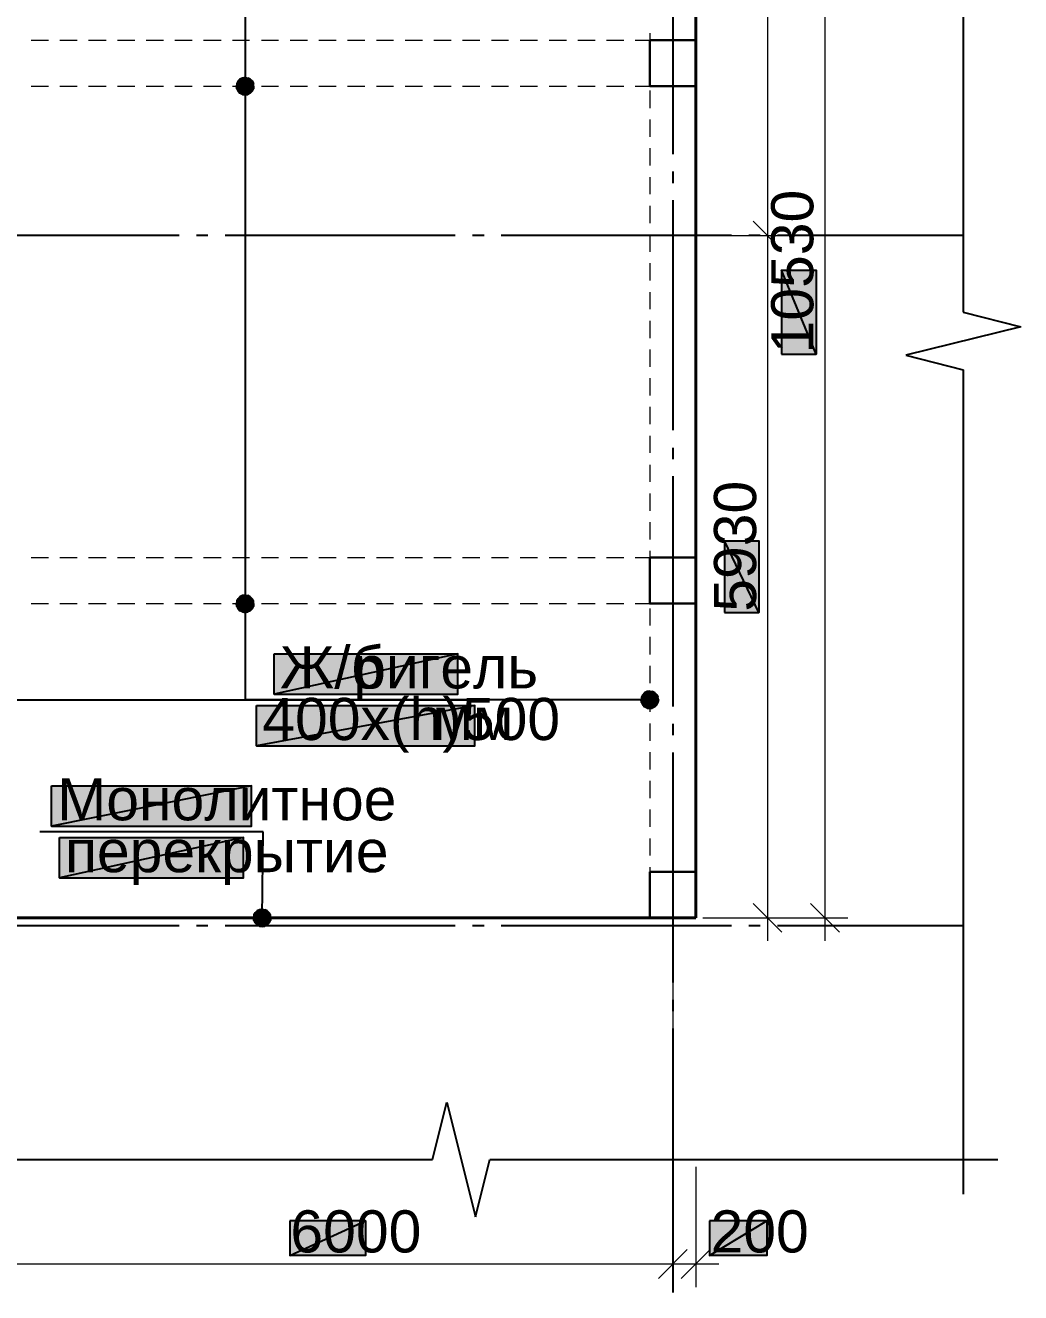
# Model space of a CAD drawing. Extents: x 8 to 21351, y 0 to 420.
# Drawn here: x 13540.5 to 13626.9, y 107.5 to 217.7 of the extents above; entities that cross this region are included whole.
import ezdxf

# ---------------------------------------------------------------- set-up
doc = ezdxf.new("R2010")
doc.units = 0
doc.styles.add('TEYPDFCAD_TEXT', font='arial.ttf')

msp = doc.modelspace()

# ---------------------------------------------------------------- hatches: boundary and pattern name
h = msp.add_hatch(color=7)
h.paths.add_polyline_path([(13559.32, 213.11), (13559.11, 213), (13559.55, 212.41)])
h.paths.add_polyline_path([(13559.11, 213), (13559.55, 212.41), (13558.94, 212.85)])
h.paths.add_polyline_path([(13559.55, 212.41), (13558.94, 212.85), (13558.83, 212.64)])
h = msp.add_hatch(color=7)
h.paths.add_polyline_path([(13560, 213), (13559.78, 213.11), (13559.55, 212.41)])
h.paths.add_polyline_path([(13559.78, 213.11), (13559.55, 212.41), (13559.55, 213.15)])
h.paths.add_polyline_path([(13559.55, 212.41), (13559.55, 213.15), (13559.32, 213.11)])
h = msp.add_hatch(color=7)
h.paths.add_polyline_path([(13560.29, 212.41), (13560.27, 212.64), (13559.55, 212.41)])
h.paths.add_polyline_path([(13560.27, 212.64), (13559.55, 212.41), (13560.17, 212.85)])
h.paths.add_polyline_path([(13559.55, 212.41), (13560.17, 212.85), (13560, 213)])
h = msp.add_hatch(color=7)
h.paths.add_polyline_path([(13558.83, 212.64), (13558.81, 212.41), (13559.55, 212.41)])
h.paths.add_polyline_path([(13558.81, 212.41), (13559.55, 212.41), (13558.83, 212.17)])
h.paths.add_polyline_path([(13559.55, 212.41), (13558.83, 212.17), (13558.94, 211.96)])
h = msp.add_hatch(color=7)
h.paths.add_polyline_path([(13558.94, 211.96), (13559.11, 211.79), (13559.55, 212.41)])
h.paths.add_polyline_path([(13559.11, 211.79), (13559.55, 212.41), (13559.32, 211.69)])
h.paths.add_polyline_path([(13559.55, 212.41), (13559.32, 211.69), (13559.55, 211.65)])
h = msp.add_hatch(color=7)
h.paths.add_polyline_path([(13559.55, 211.65), (13559.78, 211.69), (13559.55, 212.41)])
h.paths.add_polyline_path([(13559.78, 211.69), (13559.55, 212.41), (13560, 211.79)])
h.paths.add_polyline_path([(13559.55, 212.41), (13560, 211.79), (13560.17, 211.96)])
h = msp.add_hatch(color=7)
h.paths.add_polyline_path([(13560.17, 211.96), (13560.27, 212.17), (13559.55, 212.41)])
h.paths.add_polyline_path([(13560.27, 212.17), (13559.55, 212.41), (13560.29, 212.41)])
at = {"true_color": 0xffffff}
h = msp.add_hatch(color=0, dxfattribs=at)
h.paths.add_polyline_path([(13606.18, 189.1), (13609.19, 189.1), (13606.18, 196.41)])
h.paths.add_polyline_path([(13609.19, 189.1), (13606.18, 196.41), (13609.19, 196.41)])
h = msp.add_hatch(color=0, dxfattribs=at)
h.paths.add_polyline_path([(13601.21, 166.65), (13604.21, 166.65), (13601.21, 172.87)])
h.paths.add_polyline_path([(13604.21, 166.65), (13601.21, 172.87), (13604.21, 172.87)])
h = msp.add_hatch(color=7)
h.paths.add_polyline_path([(13558.83, 167.64), (13558.81, 167.41), (13559.55, 167.41)])
h.paths.add_polyline_path([(13558.81, 167.41), (13559.55, 167.41), (13558.83, 167.17)])
h.paths.add_polyline_path([(13559.55, 167.41), (13558.83, 167.17), (13558.94, 166.96)])
h = msp.add_hatch(color=7)
h.paths.add_polyline_path([(13559.32, 168.11), (13559.11, 168), (13559.55, 167.41)])
h.paths.add_polyline_path([(13559.11, 168), (13559.55, 167.41), (13558.94, 167.83)])
h.paths.add_polyline_path([(13559.55, 167.41), (13558.94, 167.83), (13558.83, 167.64)])
h = msp.add_hatch(color=7)
h.paths.add_polyline_path([(13560, 168), (13559.78, 168.11), (13559.55, 167.41)])
h.paths.add_polyline_path([(13559.78, 168.11), (13559.55, 167.41), (13559.55, 168.15)])
h.paths.add_polyline_path([(13559.55, 167.41), (13559.55, 168.15), (13559.32, 168.11)])
h = msp.add_hatch(color=7)
h.paths.add_polyline_path([(13560.29, 167.41), (13560.27, 167.64), (13559.55, 167.41)])
h.paths.add_polyline_path([(13560.27, 167.64), (13559.55, 167.41), (13560.17, 167.83)])
h.paths.add_polyline_path([(13559.55, 167.41), (13560.17, 167.83), (13560, 168)])
h = msp.add_hatch(color=7)
h.paths.add_polyline_path([(13558.94, 166.96), (13559.11, 166.79), (13559.55, 167.41)])
h.paths.add_polyline_path([(13559.11, 166.79), (13559.55, 167.41), (13559.32, 166.69)])
h.paths.add_polyline_path([(13559.55, 167.41), (13559.32, 166.69), (13559.55, 166.65)])
h = msp.add_hatch(color=7)
h.paths.add_polyline_path([(13559.55, 166.65), (13559.78, 166.69), (13559.55, 167.41)])
h.paths.add_polyline_path([(13559.78, 166.69), (13559.55, 167.41), (13560, 166.79)])
h.paths.add_polyline_path([(13559.55, 167.41), (13560, 166.79), (13560.17, 166.96)])
h = msp.add_hatch(color=7)
h.paths.add_polyline_path([(13560.17, 166.96), (13560.27, 167.17), (13559.55, 167.41)])
h.paths.add_polyline_path([(13560.27, 167.17), (13559.55, 167.41), (13560.29, 167.41)])
h = msp.add_hatch(color=0, dxfattribs=at)
h.paths.add_polyline_path([(13562.07, 163.05), (13578.03, 163.05), (13562.07, 159.55)])
h.paths.add_polyline_path([(13578.03, 163.05), (13562.07, 159.55), (13578.03, 159.55)])
h = msp.add_hatch(color=7)
h.paths.add_polyline_path([(13594.48, 159.77), (13594.26, 159.66), (13594.71, 159.05)])
h.paths.add_polyline_path([(13594.26, 159.66), (13594.71, 159.05), (13594.12, 159.49)])
h.paths.add_polyline_path([(13594.71, 159.05), (13594.12, 159.49), (13594.01, 159.28)])
h = msp.add_hatch(color=7)
h.paths.add_polyline_path([(13595.15, 159.66), (13594.94, 159.77), (13594.71, 159.05)])
h.paths.add_polyline_path([(13594.94, 159.77), (13594.71, 159.05), (13594.71, 159.79)])
h.paths.add_polyline_path([(13594.71, 159.05), (13594.71, 159.79), (13594.48, 159.77)])
h = msp.add_hatch(color=7)
h.paths.add_polyline_path([(13594.01, 159.28), (13593.97, 159.05), (13594.71, 159.05)])
h.paths.add_polyline_path([(13593.97, 159.05), (13594.71, 159.05), (13594.01, 158.81)])
h.paths.add_polyline_path([(13594.71, 159.05), (13594.01, 158.81), (13594.12, 158.6)])
h = msp.add_hatch(color=7)
h.paths.add_polyline_path([(13594.12, 158.6), (13594.26, 158.43), (13594.71, 159.05)])
h.paths.add_polyline_path([(13594.26, 158.43), (13594.71, 159.05), (13594.48, 158.33)])
h.paths.add_polyline_path([(13594.71, 159.05), (13594.48, 158.33), (13594.71, 158.28)])
h = msp.add_hatch(color=7)
h.paths.add_polyline_path([(13595.47, 159.05), (13595.43, 159.28), (13594.71, 159.05)])
h.paths.add_polyline_path([(13595.43, 159.28), (13594.71, 159.05), (13595.32, 159.49)])
h.paths.add_polyline_path([(13594.71, 159.05), (13595.32, 159.49), (13595.15, 159.66)])
h = msp.add_hatch(color=7)
h.paths.add_polyline_path([(13594.71, 158.28), (13594.94, 158.33), (13594.71, 159.05)])
h.paths.add_polyline_path([(13594.94, 158.33), (13594.71, 159.05), (13595.15, 158.43)])
h.paths.add_polyline_path([(13594.71, 159.05), (13595.15, 158.43), (13595.32, 158.6)])
h = msp.add_hatch(color=7)
h.paths.add_polyline_path([(13595.32, 158.6), (13595.43, 158.81), (13594.71, 159.05)])
h.paths.add_polyline_path([(13595.43, 158.81), (13594.71, 159.05), (13595.47, 159.05)])
h = msp.add_hatch(color=0, dxfattribs=at)
h.paths.add_polyline_path([(13560.55, 158.54), (13579.53, 158.54), (13560.55, 155.05)])
h.paths.add_polyline_path([(13579.53, 158.54), (13560.55, 155.05), (13579.53, 155.05)])
h = msp.add_hatch(color=0, dxfattribs=at)
h.paths.add_polyline_path([(13542.72, 151.57), (13560.1, 151.57), (13542.72, 148.06)])
h.paths.add_polyline_path([(13560.1, 151.57), (13542.72, 148.06), (13560.1, 148.06)])
h = msp.add_hatch(color=0, dxfattribs=at)
h.paths.add_polyline_path([(13543.42, 147.07), (13559.42, 147.07), (13543.42, 143.57)])
h.paths.add_polyline_path([(13559.42, 147.07), (13543.42, 143.57), (13559.42, 143.57)])
h = msp.add_hatch(color=7)
h.paths.add_polyline_path([(13560.31, 140.34), (13560.29, 140.1), (13561.03, 140.1)])
h.paths.add_polyline_path([(13560.29, 140.1), (13561.03, 140.1), (13560.31, 139.87)])
h.paths.add_polyline_path([(13561.03, 140.1), (13560.31, 139.87), (13560.42, 139.66)])
h = msp.add_hatch(color=7)
h.paths.add_polyline_path([(13560.8, 140.8), (13560.59, 140.69), (13561.03, 140.1)])
h.paths.add_polyline_path([(13560.59, 140.69), (13561.03, 140.1), (13560.42, 140.53)])
h.paths.add_polyline_path([(13561.03, 140.1), (13560.42, 140.53), (13560.31, 140.34)])
h = msp.add_hatch(color=7)
h.paths.add_polyline_path([(13560.42, 139.66), (13560.59, 139.49), (13561.03, 140.1)])
h.paths.add_polyline_path([(13560.59, 139.49), (13561.03, 140.1), (13560.8, 139.38)])
h.paths.add_polyline_path([(13561.03, 140.1), (13560.8, 139.38), (13561.03, 139.34)])
h = msp.add_hatch(color=7)
h.paths.add_polyline_path([(13561.48, 140.69), (13561.27, 140.8), (13561.03, 140.1)])
h.paths.add_polyline_path([(13561.27, 140.8), (13561.03, 140.1), (13561.03, 140.84)])
h.paths.add_polyline_path([(13561.03, 140.1), (13561.03, 140.84), (13560.8, 140.8)])
h = msp.add_hatch(color=7)
h.paths.add_polyline_path([(13561.77, 140.1), (13561.75, 140.34), (13561.03, 140.1)])
h.paths.add_polyline_path([(13561.75, 140.34), (13561.03, 140.1), (13561.65, 140.53)])
h.paths.add_polyline_path([(13561.03, 140.1), (13561.65, 140.53), (13561.48, 140.69)])
h = msp.add_hatch(color=7)
h.paths.add_polyline_path([(13561.03, 139.34), (13561.27, 139.38), (13561.03, 140.1)])
h.paths.add_polyline_path([(13561.27, 139.38), (13561.03, 140.1), (13561.48, 139.49)])
h.paths.add_polyline_path([(13561.03, 140.1), (13561.48, 139.49), (13561.65, 139.66)])
h = msp.add_hatch(color=7)
h.paths.add_polyline_path([(13561.65, 139.66), (13561.75, 139.87), (13561.03, 140.1)])
h.paths.add_polyline_path([(13561.75, 139.87), (13561.03, 140.1), (13561.77, 140.1)])
h = msp.add_hatch(color=0, dxfattribs=at)
h.paths.add_polyline_path([(13563.43, 113.75), (13563.43, 110.74), (13570.01, 113.75)])
h.paths.add_polyline_path([(13563.43, 110.74), (13570.01, 113.75), (13570.01, 110.74)])
h = msp.add_hatch(color=0, dxfattribs=at)
h.paths.add_polyline_path([(13599.92, 113.75), (13599.92, 110.74), (13604.89, 113.75)])
h.paths.add_polyline_path([(13599.92, 110.74), (13604.89, 113.75), (13604.89, 110.74)])

# ---------------------------------------------------------------- linework, layer by layer
at = {"color": 7, "lineweight": 25}
for p, q in [((13621.95, 261.41), (13621.95, 192.74)), ((13559.55, 257.41), (13559.55, 159.05)), ((13559.55, 212.41), (13559.55, 159.05)), ((13621.95, 192.74), (13626.95, 191.49)), ((13626.95, 191.49), (13616.96, 189)), ((13616.96, 189), (13621.95, 187.75)), ((13621.95, 187.75), (13621.95, 119.08)), ((13559.55, 167.41), (13559.55, 159.05)), ((13538.7, 159.05), (13559.55, 159.05)), ((13594.71, 159.05), (13559.55, 159.05)), ((13559.55, 159.05), (13580.55, 159.05)), ((13561.12, 147.57), (13541.73, 147.57)), ((13561.03, 140.1), (13561.12, 147.57)), ((13575.83, 119.08), (13577.08, 124.08)), ((13577.08, 124.08), (13579.58, 114.09)), ((13534.7, 119.08), (13575.83, 119.08)), ((13579.58, 114.09), (13580.82, 119.08)), ((13580.82, 119.08), (13621.95, 119.08)), ((13621.95, 119.08), (13621.95, 116.08)), ((13621.95, 119.08), (13624.96, 119.08))]:
    msp.add_line(p, q, dxfattribs=at)
at = {"color": 7, "lineweight": 5}
for p, q in [((13604.95, 247.4), (13604.95, 197.4)), ((13609.93, 247.4), (13609.93, 138.09)), ((13598.71, 217.66), (13598.71, 217.59)), ((13598.71, 217.53), (13598.71, 217.47)), ((13598.71, 217.42), (13598.71, 217.34)), ((13598.71, 217.3), (13598.71, 217.21)), ((13598.71, 217.17), (13598.71, 217.09)), ((13540.97, 216.41), (13542.47, 216.41)), ((13543.46, 216.41), (13544.97, 216.41)), ((13545.96, 216.41), (13547.47, 216.41)), ((13548.46, 216.41), (13549.96, 216.41)), ((13550.96, 216.41), (13552.46, 216.41)), ((13553.46, 216.41), (13554.96, 216.41)), ((13555.95, 216.41), (13557.46, 216.41)), ((13558.47, 216.41), (13559.95, 216.41)), ((13560.97, 216.41), (13562.45, 216.41)), ((13563.47, 216.41), (13564.97, 216.41)), ((13565.97, 216.41), (13567.47, 216.41)), ((13568.46, 216.41), (13569.97, 216.41)), ((13570.96, 216.41), (13572.46, 216.41)), ((13573.46, 216.41), (13574.96, 216.41)), ((13575.96, 216.41), (13577.46, 216.41)), ((13578.45, 216.41), (13579.96, 216.41)), ((13580.97, 216.41), (13582.45, 216.41)), ((13583.47, 216.41), (13584.97, 216.41)), ((13585.97, 216.41), (13587.47, 216.41)), ((13588.47, 216.41), (13589.97, 216.41)), ((13590.96, 216.41), (13592.47, 216.41)), ((13593.46, 216.41), (13594.71, 216.41)), ((13594.71, 217), (13594.71, 215.5)), ((13598.71, 217.04), (13598.71, 216.96)), ((13598.71, 216.92), (13598.71, 216.83)), ((13598.71, 216.79), (13598.71, 216.73)), ((13598.71, 216.66), (13598.71, 216.6)), ((13598.71, 216.53), (13598.71, 216.47)), ((13598.71, 216.41), (13598.71, 216.34)), ((13598.71, 216.28), (13598.71, 216.22)), ((13598.71, 216.18), (13598.71, 216.09)), ((13598.71, 216.05), (13598.71, 215.96)), ((13598.71, 215.92), (13598.71, 215.84)), ((13598.71, 215.79), (13598.71, 215.71)), ((13598.71, 215.67), (13598.71, 215.58)), ((13598.71, 215.54), (13598.71, 215.46)), ((13598.71, 215.41), (13598.71, 215.35)), ((13598.71, 215.29), (13598.71, 215.22)), ((13598.71, 215.16), (13598.71, 215.1)), ((13598.71, 215.03), (13598.71, 214.97)), ((13598.71, 214.91), (13598.71, 214.84)), ((13594.71, 214.5), (13594.71, 213)), ((13598.71, 214.8), (13598.71, 214.71)), ((13598.71, 214.67), (13598.71, 214.59)), ((13598.71, 214.55), (13598.71, 214.46)), ((13598.71, 214.42), (13598.71, 214.33)), ((13598.71, 214.29), (13598.71, 214.21)), ((13598.71, 214.16), (13598.71, 214.08)), ((13598.71, 214.04), (13598.71, 213.97)), ((13598.71, 213.91), (13598.71, 213.85)), ((13598.71, 213.78), (13598.71, 213.72)), ((13598.71, 213.66), (13598.71, 213.59)), ((13598.71, 213.55), (13598.71, 213.47)), ((13598.71, 213.42), (13598.71, 213.34)), ((13598.71, 213.3), (13598.71, 213.21)), ((13598.71, 213.17), (13598.71, 213.08)), ((13598.71, 213.04), (13598.71, 212.96)), ((13598.71, 212.92), (13598.71, 212.83)), ((13598.71, 212.79), (13598.71, 212.72)), ((13598.71, 212.66), (13598.71, 212.6)), ((13540.97, 212.41), (13542.47, 212.41)), ((13543.46, 212.41), (13544.97, 212.41)), ((13545.96, 212.41), (13547.47, 212.41)), ((13548.46, 212.41), (13549.96, 212.41)), ((13550.96, 212.41), (13552.46, 212.41)), ((13553.46, 212.41), (13554.96, 212.41)), ((13555.95, 212.41), (13557.46, 212.41)), ((13558.47, 212.41), (13559.95, 212.41)), ((13560.97, 212.41), (13562.45, 212.41)), ((13563.47, 212.41), (13564.97, 212.41)), ((13565.97, 212.41), (13567.47, 212.41)), ((13568.46, 212.41), (13569.97, 212.41)), ((13570.96, 212.41), (13572.46, 212.41)), ((13573.46, 212.41), (13574.96, 212.41)), ((13575.96, 212.41), (13577.46, 212.41)), ((13578.45, 212.41), (13579.96, 212.41)), ((13580.97, 212.41), (13582.45, 212.41)), ((13583.47, 212.41), (13584.97, 212.41)), ((13585.97, 212.41), (13587.47, 212.41)), ((13588.47, 212.41), (13589.97, 212.41)), ((13590.96, 212.41), (13592.47, 212.41)), ((13593.46, 212.41), (13594.71, 212.41)), ((13594.71, 212.01), (13594.71, 210.5)), ((13598.71, 212.53), (13598.71, 212.47)), ((13598.71, 212.41), (13598.71, 212.34)), ((13598.71, 212.28), (13598.71, 212.22)), ((13598.71, 212.17), (13598.71, 212.09)), ((13598.71, 212.05), (13598.71, 211.96)), ((13598.71, 211.92), (13598.71, 211.84)), ((13598.71, 211.79), (13598.71, 211.71)), ((13598.71, 211.67), (13598.71, 211.58)), ((13598.71, 211.54), (13598.71, 211.46)), ((13598.71, 211.41), (13598.71, 211.35)), ((13598.71, 211.29), (13598.71, 211.22)), ((13598.71, 211.16), (13598.71, 211.1)), ((13598.71, 211.03), (13598.71, 210.97)), ((13598.71, 210.9), (13598.71, 210.84)), ((13598.71, 210.8), (13598.71, 210.71)), ((13598.71, 210.67), (13598.71, 210.59)), ((13598.71, 210.54), (13598.71, 210.46)), ((13594.71, 209.51), (13594.71, 208)), ((13598.71, 210.42), (13598.71, 210.33)), ((13598.71, 210.29), (13598.71, 210.21)), ((13598.71, 210.16), (13598.71, 210.08)), ((13598.71, 210.04), (13598.71, 209.97)), ((13598.71, 209.91), (13598.71, 209.85)), ((13598.71, 209.78), (13598.71, 209.72)), ((13598.71, 209.66), (13598.71, 209.59)), ((13598.71, 209.55), (13598.71, 209.47)), ((13598.71, 209.42), (13598.71, 209.34)), ((13598.71, 209.3), (13598.71, 209.21)), ((13598.71, 209.17), (13598.71, 209.08)), ((13598.71, 209.04), (13598.71, 208.96)), ((13598.71, 208.91), (13598.71, 208.83)), ((13598.71, 208.79), (13598.71, 208.72)), ((13598.71, 208.66), (13598.71, 208.6)), ((13598.71, 208.53), (13598.71, 208.47)), ((13598.71, 208.41), (13598.71, 208.34)), ((13598.71, 208.28), (13598.71, 208.22)), ((13598.71, 208.17), (13598.71, 208.09)), ((13598.71, 208.05), (13598.71, 207.96)), ((13598.71, 207.92), (13598.71, 207.84)), ((13598.71, 207.79), (13598.71, 207.71)), ((13598.71, 207.67), (13598.71, 207.58)), ((13598.71, 207.54), (13598.71, 207.45)), ((13598.71, 207.41), (13598.71, 207.35)), ((13598.71, 207.29), (13598.71, 207.22)), ((13598.71, 207.16), (13598.71, 207.09)), ((13594.71, 207.01), (13594.71, 205.51)), ((13598.71, 207.03), (13598.71, 206.97)), ((13598.71, 206.9), (13598.71, 206.84)), ((13598.71, 206.8), (13598.71, 206.71)), ((13598.71, 206.67), (13598.71, 206.59)), ((13598.71, 206.54), (13598.71, 206.46)), ((13598.71, 206.42), (13598.71, 206.33)), ((13598.71, 206.29), (13598.71, 206.21)), ((13598.71, 206.16), (13598.71, 206.08)), ((13598.71, 206.04), (13598.71, 205.97)), ((13598.71, 205.91), (13598.71, 205.85)), ((13598.71, 205.78), (13598.71, 205.72)), ((13598.71, 205.66), (13598.71, 205.59)), ((13598.71, 205.55), (13598.71, 205.46)), ((13598.71, 205.42), (13598.71, 205.34)), ((13598.71, 205.3), (13598.71, 205.21)), ((13598.71, 205.17), (13598.71, 205.08)), ((13598.71, 205.04), (13598.71, 204.96)), ((13594.71, 204.49), (13594.71, 203.01)), ((13598.71, 204.91), (13598.71, 204.83)), ((13598.71, 204.79), (13598.71, 204.72)), ((13598.71, 204.66), (13598.71, 204.6)), ((13598.71, 204.53), (13598.71, 204.47)), ((13598.71, 204.41), (13598.71, 204.34)), ((13598.71, 204.28), (13598.71, 204.22)), ((13598.71, 204.17), (13598.71, 204.09)), ((13598.71, 204.05), (13598.71, 203.96)), ((13598.71, 203.92), (13598.71, 203.84)), ((13598.71, 203.79), (13598.71, 203.71)), ((13598.71, 203.67), (13598.71, 203.58)), ((13598.71, 203.54), (13598.71, 203.45)), ((13598.71, 203.41), (13598.71, 203.35)), ((13598.71, 203.28), (13598.71, 203.22)), ((13598.71, 203.16), (13598.71, 203.09)), ((13598.71, 203.03), (13598.71, 202.97)), ((13598.71, 202.9), (13598.71, 202.84)), ((13598.71, 202.8), (13598.71, 202.71)), ((13594.71, 201.99), (13594.71, 200.49)), ((13598.71, 202.67), (13598.71, 202.59)), ((13598.71, 202.54), (13598.71, 202.46)), ((13598.71, 202.42), (13598.71, 202.33)), ((13598.71, 202.29), (13598.71, 202.21)), ((13598.71, 202.16), (13598.71, 202.1)), ((13598.71, 202.04), (13598.71, 201.97)), ((13598.71, 201.91), (13598.71, 201.85)), ((13598.71, 201.78), (13598.71, 201.72)), ((13598.71, 201.65), (13598.71, 201.59)), ((13598.71, 201.55), (13598.71, 201.46)), ((13598.71, 201.42), (13598.71, 201.34)), ((13598.71, 201.29), (13598.71, 201.21)), ((13598.71, 201.17), (13598.71, 201.08)), ((13598.71, 201.04), (13598.71, 200.96)), ((13598.71, 200.91), (13598.71, 200.83)), ((13598.71, 200.79), (13598.71, 200.72)), ((13598.71, 200.66), (13598.71, 200.6)), ((13603.71, 200.66), (13606.2, 198.14)), ((13606.2, 198.14), (13603.71, 200.66)), ((13604.95, 201.4), (13604.95, 138.09)), ((13594.71, 199.5), (13594.71, 197.99)), ((13598.71, 200.53), (13598.71, 200.47)), ((13598.71, 200.41), (13598.71, 200.34)), ((13598.71, 200.28), (13598.71, 200.22)), ((13598.71, 200.17), (13598.71, 200.09)), ((13598.71, 200.05), (13598.71, 199.96)), ((13598.71, 199.92), (13598.71, 199.83)), ((13598.71, 199.79), (13598.71, 199.71)), ((13598.71, 199.67), (13598.71, 199.58)), ((13598.71, 199.54), (13598.71, 199.45)), ((13598.71, 199.41), (13598.71, 199.35)), ((13598.71, 199.28), (13598.71, 199.22)), ((13598.71, 199.16), (13598.71, 199.09)), ((13598.71, 199.03), (13598.71, 198.97)), ((13598.71, 198.9), (13598.71, 198.84)), ((13598.71, 198.8), (13598.71, 198.71)), ((13598.71, 198.67), (13598.71, 198.59)), ((13598.71, 198.54), (13598.71, 198.46)), ((13598.71, 198.42), (13598.71, 198.33)), ((13599.34, 199.41), (13606.96, 199.41)), ((13599.34, 199.41), (13606.96, 199.41)), ((13598.71, 198.29), (13598.71, 198.2)), ((13598.71, 198.16), (13598.71, 198.1)), ((13598.71, 198.04), (13598.71, 197.97)), ((13598.71, 197.91), (13598.71, 197.84)), ((13598.71, 197.78), (13598.71, 197.72)), ((13598.71, 197.65), (13598.71, 197.59)), ((13598.71, 197.55), (13598.71, 197.46)), ((13598.71, 197.42), (13598.71, 197.34)), ((13598.71, 197.29), (13598.71, 197.21)), ((13594.71, 197), (13594.71, 195.5)), ((13598.71, 197.17), (13598.71, 197.08)), ((13598.71, 197.04), (13598.71, 196.96)), ((13598.71, 196.91), (13598.71, 196.83)), ((13598.71, 196.79), (13598.71, 196.72)), ((13598.71, 196.66), (13598.71, 196.6)), ((13598.71, 196.53), (13598.71, 196.47)), ((13598.71, 196.41), (13598.71, 196.34)), ((13598.71, 196.28), (13598.71, 196.21)), ((13598.71, 196.17), (13598.71, 196.09)), ((13598.71, 196.05), (13598.71, 195.96)), ((13598.71, 195.92), (13598.71, 195.83)), ((13598.71, 195.79), (13598.71, 195.71)), ((13598.71, 195.66), (13598.71, 195.58)), ((13598.71, 195.54), (13598.71, 195.45)), ((13598.71, 195.41), (13598.71, 195.35)), ((13598.71, 195.28), (13598.71, 195.22)), ((13598.71, 195.16), (13598.71, 195.09)), ((13598.71, 195.03), (13598.71, 194.97)), ((13594.71, 194.5), (13594.71, 193)), ((13598.71, 194.9), (13598.71, 194.84)), ((13598.71, 194.8), (13598.71, 194.71)), ((13598.71, 194.67), (13598.71, 194.59)), ((13598.71, 194.54), (13598.71, 194.46)), ((13598.71, 194.42), (13598.71, 194.33)), ((13598.71, 194.29), (13598.71, 194.2)), ((13598.71, 194.16), (13598.71, 194.1)), ((13598.71, 194.03), (13598.71, 193.97)), ((13598.71, 193.91), (13598.71, 193.84)), ((13598.71, 193.78), (13598.71, 193.72)), ((13598.71, 193.65), (13598.71, 193.59)), ((13598.71, 193.55), (13598.71, 193.46)), ((13598.71, 193.42), (13598.71, 193.34)), ((13598.71, 193.29), (13598.71, 193.21)), ((13598.71, 193.17), (13598.71, 193.08)), ((13598.71, 193.04), (13598.71, 192.96)), ((13598.71, 192.91), (13598.71, 192.83)), ((13594.71, 192), (13594.71, 190.5)), ((13598.71, 192.79), (13598.71, 192.72)), ((13598.71, 192.66), (13598.71, 192.6)), ((13598.71, 192.53), (13598.71, 192.47)), ((13598.71, 192.41), (13598.71, 192.34)), ((13598.71, 192.28), (13598.71, 192.21)), ((13598.71, 192.17), (13598.71, 192.09)), ((13598.71, 192.05), (13598.71, 191.96)), ((13598.71, 191.92), (13598.71, 191.83)), ((13598.71, 191.79), (13598.71, 191.71)), ((13598.71, 191.66), (13598.71, 191.58)), ((13598.71, 191.54), (13598.71, 191.45)), ((13598.71, 191.41), (13598.71, 191.35)), ((13598.71, 191.28), (13598.71, 191.22)), ((13598.71, 191.16), (13598.71, 191.09)), ((13598.71, 191.03), (13598.71, 190.97)), ((13598.71, 190.92), (13598.71, 190.84)), ((13598.71, 190.8), (13598.71, 190.71)), ((13598.71, 190.67), (13598.71, 190.58)), ((13598.71, 190.54), (13598.71, 190.46)), ((13598.71, 190.42), (13598.71, 190.33)), ((13598.71, 190.29), (13598.71, 190.2)), ((13598.71, 190.16), (13598.71, 190.1)), ((13598.71, 190.03), (13598.71, 189.97)), ((13598.71, 189.91), (13598.71, 189.84)), ((13598.71, 189.78), (13598.71, 189.72)), ((13598.71, 189.65), (13598.71, 189.59)), ((13598.71, 189.55), (13598.71, 189.46)), ((13594.71, 189.51), (13594.71, 188)), ((13598.71, 189.42), (13598.71, 189.34)), ((13598.71, 189.29), (13598.71, 189.21)), ((13598.71, 189.17), (13598.71, 189.08)), ((13598.71, 189.04), (13598.71, 188.95)), ((13598.71, 188.91), (13598.71, 188.83)), ((13598.71, 188.79), (13598.71, 188.72)), ((13598.71, 188.66), (13598.71, 188.59)), ((13598.71, 188.53), (13598.71, 188.47)), ((13598.71, 188.4), (13598.71, 188.34)), ((13598.71, 188.28), (13598.71, 188.21)), ((13598.71, 188.17), (13598.71, 188.09)), ((13598.71, 188.04), (13598.71, 187.96)), ((13598.71, 187.92), (13598.71, 187.83)), ((13598.71, 187.79), (13598.71, 187.71)), ((13598.71, 187.66), (13598.71, 187.58)), ((13598.71, 187.54), (13598.71, 187.45)), ((13598.71, 187.41), (13598.71, 187.35)), ((13594.71, 187.01), (13594.71, 185.5)), ((13598.71, 187.28), (13598.71, 187.22)), ((13598.71, 187.16), (13598.71, 187.09)), ((13598.71, 187.03), (13598.71, 186.97)), ((13598.71, 186.92), (13598.71, 186.84)), ((13598.71, 186.8), (13598.71, 186.71)), ((13598.71, 186.67), (13598.71, 186.58)), ((13598.71, 186.54), (13598.71, 186.46)), ((13598.71, 186.41), (13598.71, 186.33)), ((13598.71, 186.29), (13598.71, 186.2)), ((13598.71, 186.16), (13598.71, 186.1)), ((13598.71, 186.03), (13598.71, 185.97)), ((13598.71, 185.91), (13598.71, 185.84)), ((13598.71, 185.78), (13598.71, 185.72)), ((13598.71, 185.65), (13598.71, 185.59)), ((13598.71, 185.55), (13598.71, 185.46)), ((13598.71, 185.42), (13598.71, 185.34)), ((13598.71, 185.29), (13598.71, 185.21)), ((13598.71, 185.17), (13598.71, 185.08)), ((13594.71, 184.51), (13594.71, 183.01)), ((13598.71, 185.04), (13598.71, 184.95)), ((13598.71, 184.91), (13598.71, 184.83)), ((13598.71, 184.78), (13598.71, 184.72)), ((13598.71, 184.66), (13598.71, 184.59)), ((13598.71, 184.53), (13598.71, 184.47)), ((13598.71, 184.4), (13598.71, 184.34)), ((13598.71, 184.28), (13598.71, 184.21)), ((13598.71, 184.17), (13598.71, 184.09)), ((13598.71, 184.04), (13598.71, 183.96)), ((13598.71, 183.92), (13598.71, 183.83)), ((13598.71, 183.79), (13598.71, 183.71)), ((13598.71, 183.66), (13598.71, 183.58)), ((13598.71, 183.54), (13598.71, 183.47)), ((13598.71, 183.41), (13598.71, 183.35)), ((13598.71, 183.28), (13598.71, 183.22)), ((13598.71, 183.16), (13598.71, 183.09)), ((13598.71, 183.03), (13598.71, 182.96)), ((13598.71, 182.92), (13598.71, 182.84)), ((13594.71, 181.99), (13594.71, 180.51)), ((13598.71, 182.8), (13598.71, 182.71)), ((13598.71, 182.67), (13598.71, 182.58)), ((13598.71, 182.54), (13598.71, 182.46)), ((13598.71, 182.41), (13598.71, 182.33)), ((13598.71, 182.29), (13598.71, 182.2)), ((13598.71, 182.16), (13598.71, 182.1)), ((13598.71, 182.03), (13598.71, 181.97)), ((13598.71, 181.91), (13598.71, 181.84)), ((13598.71, 181.78), (13598.71, 181.72)), ((13598.71, 181.65), (13598.71, 181.59)), ((13598.71, 181.55), (13598.71, 181.46)), ((13598.71, 181.42), (13598.71, 181.33)), ((13598.71, 181.29), (13598.71, 181.21)), ((13598.71, 181.17), (13598.71, 181.08)), ((13598.71, 181.04), (13598.71, 180.95)), ((13598.71, 180.91), (13598.71, 180.83)), ((13598.71, 180.78), (13598.71, 180.72)), ((13598.71, 180.66), (13598.71, 180.59)), ((13598.71, 180.53), (13598.71, 180.47)), ((13598.71, 180.4), (13598.71, 180.34)), ((13598.71, 180.28), (13598.71, 180.21)), ((13598.71, 180.17), (13598.71, 180.09)), ((13598.71, 180.04), (13598.71, 179.96)), ((13598.71, 179.92), (13598.71, 179.83)), ((13598.71, 179.79), (13598.71, 179.71)), ((13598.71, 179.66), (13598.71, 179.58)), ((13594.71, 179.49), (13594.71, 177.99)), ((13598.71, 179.54), (13598.71, 179.47)), ((13598.71, 179.41), (13598.71, 179.35)), ((13598.71, 179.28), (13598.71, 179.22)), ((13598.71, 179.15), (13598.71, 179.09)), ((13598.71, 179.03), (13598.71, 178.96)), ((13598.71, 178.92), (13598.71, 178.84)), ((13598.71, 178.79), (13598.71, 178.71)), ((13598.71, 178.67), (13598.71, 178.58)), ((13598.71, 178.54), (13598.71, 178.46)), ((13598.71, 178.41), (13598.71, 178.33)), ((13598.71, 178.29), (13598.71, 178.2)), ((13598.71, 178.16), (13598.71, 178.1)), ((13598.71, 178.03), (13598.71, 177.97)), ((13598.71, 177.91), (13598.71, 177.84)), ((13598.71, 177.78), (13598.71, 177.72)), ((13598.71, 177.65), (13598.71, 177.59)), ((13598.71, 177.55), (13598.71, 177.46)), ((13598.71, 177.42), (13598.71, 177.33)), ((13594.71, 177), (13594.71, 175.49)), ((13598.71, 177.29), (13598.71, 177.21)), ((13598.71, 177.16), (13598.71, 177.08)), ((13598.71, 177.04), (13598.71, 176.95)), ((13598.71, 176.91), (13598.71, 176.83)), ((13598.71, 176.78), (13598.71, 176.72)), ((13598.71, 176.66), (13598.71, 176.59)), ((13598.71, 176.53), (13598.71, 176.47)), ((13598.71, 176.4), (13598.71, 176.34)), ((13598.71, 176.28), (13598.71, 176.21)), ((13598.71, 176.17), (13598.71, 176.09)), ((13598.71, 176.04), (13598.71, 175.96)), ((13598.71, 175.92), (13598.71, 175.83)), ((13598.71, 175.79), (13598.71, 175.7)), ((13598.71, 175.66), (13598.71, 175.58)), ((13598.71, 175.54), (13598.71, 175.47)), ((13598.71, 175.41), (13598.71, 175.34)), ((13598.71, 175.28), (13598.71, 175.22)), ((13594.71, 174.5), (13594.71, 173)), ((13598.71, 175.15), (13598.71, 175.09)), ((13598.71, 175.03), (13598.71, 174.96)), ((13598.71, 174.92), (13598.71, 174.84)), ((13598.71, 174.79), (13598.71, 174.71)), ((13598.71, 174.67), (13598.71, 174.58)), ((13598.71, 174.54), (13598.71, 174.46)), ((13598.71, 174.41), (13598.71, 174.33)), ((13598.71, 174.29), (13598.71, 174.2)), ((13598.71, 174.16), (13598.71, 174.1)), ((13598.71, 174.03), (13598.71, 173.97)), ((13598.71, 173.91), (13598.71, 173.84)), ((13598.71, 173.78), (13598.71, 173.71)), ((13598.71, 173.65), (13598.71, 173.59)), ((13598.71, 173.55), (13598.71, 173.46)), ((13598.71, 173.42), (13598.71, 173.33)), ((13598.71, 173.29), (13598.71, 173.21)), ((13598.71, 173.16), (13598.71, 173.08)), ((13598.71, 173.04), (13598.71, 172.95)), ((13594.71, 172), (13594.71, 170.5)), ((13598.71, 172.91), (13598.71, 172.83)), ((13598.71, 172.78), (13598.71, 172.72)), ((13598.71, 172.66), (13598.71, 172.59)), ((13598.71, 172.53), (13598.71, 172.47)), ((13598.71, 172.4), (13598.71, 172.34)), ((13598.71, 172.28), (13598.71, 172.21)), ((13598.71, 172.17), (13598.71, 172.09)), ((13598.71, 172.04), (13598.71, 171.96)), ((13598.71, 171.92), (13598.71, 171.83)), ((13540.97, 171.41), (13542.47, 171.41)), ((13543.46, 171.41), (13544.97, 171.41)), ((13545.96, 171.41), (13547.47, 171.41)), ((13548.46, 171.41), (13549.96, 171.41)), ((13550.96, 171.41), (13552.46, 171.41)), ((13553.46, 171.41), (13554.96, 171.41)), ((13555.95, 171.41), (13557.46, 171.41)), ((13558.47, 171.41), (13559.95, 171.41)), ((13560.97, 171.41), (13562.45, 171.41)), ((13563.47, 171.41), (13564.97, 171.41)), ((13565.97, 171.41), (13567.47, 171.41)), ((13568.46, 171.41), (13569.97, 171.41)), ((13570.96, 171.41), (13572.46, 171.41)), ((13573.46, 171.41), (13574.96, 171.41)), ((13575.96, 171.41), (13577.46, 171.41)), ((13578.45, 171.41), (13579.96, 171.41)), ((13580.97, 171.41), (13582.45, 171.41)), ((13583.47, 171.41), (13584.97, 171.41)), ((13585.97, 171.41), (13587.47, 171.41)), ((13588.47, 171.41), (13589.97, 171.41)), ((13590.96, 171.41), (13592.47, 171.41)), ((13593.46, 171.41), (13594.71, 171.41)), ((13598.71, 171.79), (13598.71, 171.7)), ((13598.71, 171.66), (13598.71, 171.58)), ((13598.71, 171.53), (13598.71, 171.47)), ((13598.71, 171.41), (13598.71, 171.34)), ((13598.71, 171.28), (13598.71, 171.22)), ((13598.71, 171.15), (13598.71, 171.09)), ((13598.71, 171.03), (13598.71, 170.96)), ((13598.71, 170.92), (13598.71, 170.84)), ((13598.71, 170.79), (13598.71, 170.71)), ((13598.71, 170.67), (13598.71, 170.58)), ((13598.71, 170.54), (13598.71, 170.46)), ((13598.71, 170.41), (13598.71, 170.33)), ((13598.71, 170.29), (13598.71, 170.2)), ((13598.71, 170.16), (13598.71, 170.1)), ((13598.71, 170.03), (13598.71, 169.97)), ((13598.71, 169.9), (13598.71, 169.84)), ((13598.71, 169.78), (13598.71, 169.71)), ((13594.71, 169.5), (13594.71, 168)), ((13598.71, 169.65), (13598.71, 169.59)), ((13598.71, 169.54), (13598.71, 169.46)), ((13598.71, 169.42), (13598.71, 169.33)), ((13598.71, 169.29), (13598.71, 169.21)), ((13598.71, 169.16), (13598.71, 169.08)), ((13598.71, 169.04), (13598.71, 168.95)), ((13598.71, 168.91), (13598.71, 168.83)), ((13598.71, 168.78), (13598.71, 168.72)), ((13598.71, 168.66), (13598.71, 168.59)), ((13598.71, 168.53), (13598.71, 168.47)), ((13598.71, 168.4), (13598.71, 168.34)), ((13598.71, 168.3), (13598.71, 168.21)), ((13598.71, 168.17), (13598.71, 168.08)), ((13598.71, 168.04), (13598.71, 167.96)), ((13598.71, 167.92), (13598.71, 167.83)), ((13598.71, 167.79), (13598.71, 167.7)), ((13598.71, 167.66), (13598.71, 167.58)), ((13598.71, 167.53), (13598.71, 167.47)), ((13540.97, 167.41), (13542.47, 167.41)), ((13543.46, 167.41), (13544.97, 167.41)), ((13545.96, 167.41), (13547.47, 167.41)), ((13548.46, 167.41), (13549.96, 167.41)), ((13550.96, 167.41), (13552.46, 167.41)), ((13553.46, 167.41), (13554.96, 167.41)), ((13555.95, 167.41), (13557.46, 167.41)), ((13558.47, 167.41), (13559.95, 167.41)), ((13560.97, 167.41), (13562.45, 167.41)), ((13563.47, 167.41), (13564.97, 167.41)), ((13565.97, 167.41), (13567.47, 167.41)), ((13568.46, 167.41), (13569.97, 167.41)), ((13570.96, 167.41), (13572.46, 167.41)), ((13573.46, 167.41), (13574.96, 167.41)), ((13575.96, 167.41), (13577.46, 167.41)), ((13578.45, 167.41), (13579.96, 167.41)), ((13580.97, 167.41), (13582.45, 167.41)), ((13583.47, 167.41), (13584.97, 167.41)), ((13585.97, 167.41), (13587.47, 167.41)), ((13588.47, 167.41), (13589.97, 167.41)), ((13590.96, 167.41), (13592.47, 167.41)), ((13593.46, 167.41), (13594.71, 167.41)), ((13594.71, 167), (13594.71, 165.5)), ((13598.71, 167.41), (13598.71, 167.34)), ((13598.71, 167.28), (13598.71, 167.22)), ((13598.71, 167.15), (13598.71, 167.09)), ((13598.71, 167.03), (13598.71, 166.96)), ((13598.71, 166.92), (13598.71, 166.84)), ((13598.71, 166.79), (13598.71, 166.71)), ((13598.71, 166.67), (13598.71, 166.58)), ((13598.71, 166.54), (13598.71, 166.45)), ((13598.71, 166.41), (13598.71, 166.33)), ((13598.71, 166.29), (13598.71, 166.2)), ((13598.71, 166.16), (13598.71, 166.09)), ((13598.71, 166.03), (13598.71, 165.97)), ((13598.71, 165.9), (13598.71, 165.84)), ((13598.71, 165.78), (13598.71, 165.71)), ((13598.71, 165.65), (13598.71, 165.59)), ((13598.71, 165.54), (13598.71, 165.46)), ((13598.71, 165.42), (13598.71, 165.33)), ((13598.71, 165.29), (13598.71, 165.21)), ((13594.71, 164.51), (13594.71, 163)), ((13598.71, 165.16), (13598.71, 165.08)), ((13598.71, 165.04), (13598.71, 164.95)), ((13598.71, 164.91), (13598.71, 164.82)), ((13598.71, 164.78), (13598.71, 164.72)), ((13598.71, 164.66), (13598.71, 164.59)), ((13598.71, 164.53), (13598.71, 164.47)), ((13598.71, 164.4), (13598.71, 164.34)), ((13598.71, 164.3), (13598.71, 164.21)), ((13598.71, 164.17), (13598.71, 164.08)), ((13598.71, 164.04), (13598.71, 163.96)), ((13598.71, 163.91), (13598.71, 163.83)), ((13598.71, 163.79), (13598.71, 163.7)), ((13598.71, 163.66), (13598.71, 163.58)), ((13598.71, 163.53), (13598.71, 163.47)), ((13598.71, 163.41), (13598.71, 163.34)), ((13598.71, 163.28), (13598.71, 163.22)), ((13598.71, 163.15), (13598.71, 163.09)), ((13594.71, 161.99), (13594.71, 160.51)), ((13598.71, 163.03), (13598.71, 162.96)), ((13598.71, 162.92), (13598.71, 162.84)), ((13598.71, 162.79), (13598.71, 162.71)), ((13598.71, 162.67), (13598.71, 162.58)), ((13598.71, 162.54), (13598.71, 162.45)), ((13598.71, 162.41), (13598.71, 162.33)), ((13598.71, 162.28), (13598.71, 162.2)), ((13598.71, 162.16), (13598.71, 162.09)), ((13598.71, 162.03), (13598.71, 161.97)), ((13598.71, 161.9), (13598.71, 161.84)), ((13598.71, 161.78), (13598.71, 161.71)), ((13598.71, 161.65), (13598.71, 161.59)), ((13598.71, 161.54), (13598.71, 161.46)), ((13598.71, 161.42), (13598.71, 161.33)), ((13598.71, 161.29), (13598.71, 161.21)), ((13598.71, 161.16), (13598.71, 161.08)), ((13598.71, 161.04), (13598.71, 160.95)), ((13598.71, 160.91), (13598.71, 160.85)), ((13598.71, 160.78), (13598.71, 160.72)), ((13598.71, 160.66), (13598.71, 160.59)), ((13598.71, 160.53), (13598.71, 160.46)), ((13598.71, 160.4), (13598.71, 160.34)), ((13598.71, 160.3), (13598.71, 160.21)), ((13598.71, 160.17), (13598.71, 160.08)), ((13598.71, 160.04), (13598.71, 159.96)), ((13598.71, 159.91), (13598.71, 159.83)), ((13598.71, 159.79), (13598.71, 159.7)), ((13594.71, 159.49), (13594.71, 157.99)), ((13598.71, 159.66), (13598.71, 159.58)), ((13598.71, 159.53), (13598.71, 159.47)), ((13598.71, 159.41), (13598.71, 159.34)), ((13598.71, 159.28), (13598.71, 159.22)), ((13598.71, 159.15), (13598.71, 159.09)), ((13598.71, 159.03), (13598.71, 158.96)), ((13598.71, 158.92), (13598.71, 158.83)), ((13598.71, 158.79), (13598.71, 158.71)), ((13598.71, 158.67), (13598.71, 158.58)), ((13598.71, 158.54), (13598.71, 158.45)), ((13598.71, 158.41), (13598.71, 158.33)), ((13598.71, 158.28), (13598.71, 158.2)), ((13598.71, 158.16), (13598.71, 158.09)), ((13598.71, 158.03), (13598.71, 157.97)), ((13598.71, 157.9), (13598.71, 157.84)), ((13598.71, 157.78), (13598.71, 157.71)), ((13598.71, 157.65), (13598.71, 157.59)), ((13594.71, 156.99), (13594.71, 155.49)), ((13598.71, 157.54), (13598.71, 157.46)), ((13598.71, 157.42), (13598.71, 157.33)), ((13598.71, 157.29), (13598.71, 157.2)), ((13598.71, 157.16), (13598.71, 157.08)), ((13598.71, 157.04), (13598.71, 156.95)), ((13598.71, 156.91), (13598.71, 156.84)), ((13598.71, 156.78), (13598.71, 156.72)), ((13598.71, 156.65), (13598.71, 156.59)), ((13598.71, 156.53), (13598.71, 156.46)), ((13598.71, 156.4), (13598.71, 156.34)), ((13598.71, 156.29), (13598.71, 156.21)), ((13598.71, 156.17), (13598.71, 156.08)), ((13598.71, 156.04), (13598.71, 155.96)), ((13598.71, 155.91), (13598.71, 155.83)), ((13598.71, 155.79), (13598.71, 155.7)), ((13598.71, 155.66), (13598.71, 155.57)), ((13598.71, 155.53), (13598.71, 155.47)), ((13598.71, 155.41), (13598.71, 155.34)), ((13594.71, 154.5), (13594.71, 152.99)), ((13598.71, 155.28), (13598.71, 155.22)), ((13598.71, 155.15), (13598.71, 155.09)), ((13598.71, 155.02), (13598.71, 154.96)), ((13598.71, 154.92), (13598.71, 154.83)), ((13598.71, 154.79), (13598.71, 154.71)), ((13598.71, 154.66), (13598.71, 154.58)), ((13598.71, 154.54), (13598.71, 154.45)), ((13598.71, 154.41), (13598.71, 154.33)), ((13598.71, 154.28), (13598.71, 154.2)), ((13598.71, 154.16), (13598.71, 154.09)), ((13598.71, 154.03), (13598.71, 153.97)), ((13598.71, 153.9), (13598.71, 153.84)), ((13598.71, 153.78), (13598.71, 153.71)), ((13598.71, 153.65), (13598.71, 153.59)), ((13598.71, 153.54), (13598.71, 153.46)), ((13598.71, 153.42), (13598.71, 153.33)), ((13598.71, 153.29), (13598.71, 153.2)), ((13598.71, 153.16), (13598.71, 153.08)), ((13598.71, 153.03), (13598.71, 152.95)), ((13598.71, 152.91), (13598.71, 152.84)), ((13598.71, 152.78), (13598.71, 152.72)), ((13598.71, 152.65), (13598.71, 152.59)), ((13598.71, 152.53), (13598.71, 152.46)), ((13598.71, 152.4), (13598.71, 152.34)), ((13598.71, 152.29), (13598.71, 152.21)), ((13598.71, 152.17), (13598.71, 152.08)), ((13594.71, 152), (13594.71, 150.5)), ((13598.71, 152.04), (13598.71, 151.96)), ((13598.71, 151.91), (13598.71, 151.83)), ((13598.71, 151.79), (13598.71, 151.7)), ((13598.71, 151.66), (13598.71, 151.57)), ((13598.71, 151.53), (13598.71, 151.47)), ((13598.71, 151.41), (13598.71, 151.34)), ((13598.71, 151.28), (13598.71, 151.21)), ((13598.71, 151.15), (13598.71, 151.09)), ((13598.71, 151.02), (13598.71, 150.96)), ((13598.71, 150.92), (13598.71, 150.83)), ((13598.71, 150.79), (13598.71, 150.71)), ((13598.71, 150.66), (13598.71, 150.58)), ((13598.71, 150.54), (13598.71, 150.45)), ((13598.71, 150.41), (13598.71, 150.33)), ((13598.71, 150.28), (13598.71, 150.2)), ((13598.71, 150.16), (13598.71, 150.09)), ((13598.71, 150.03), (13598.71, 149.97)), ((13598.71, 149.9), (13598.71, 149.84)), ((13594.71, 149.5), (13594.71, 148)), ((13598.71, 149.78), (13598.71, 149.71)), ((13598.71, 149.65), (13598.71, 149.58)), ((13598.71, 149.54), (13598.71, 149.46)), ((13598.71, 149.42), (13598.71, 149.33)), ((13598.71, 149.29), (13598.71, 149.2)), ((13598.71, 149.16), (13598.71, 149.08)), ((13598.71, 149.03), (13598.71, 148.95)), ((13598.71, 148.91), (13598.71, 148.84)), ((13598.71, 148.78), (13598.71, 148.72)), ((13598.71, 148.65), (13598.71, 148.59)), ((13598.71, 148.53), (13598.71, 148.46)), ((13598.71, 148.4), (13598.71, 148.34)), ((13598.71, 148.29), (13598.71, 148.21)), ((13598.71, 148.17), (13598.71, 148.08)), ((13598.71, 148.04), (13598.71, 147.96)), ((13598.71, 147.91), (13598.71, 147.83)), ((13598.71, 147.79), (13598.71, 147.7)), ((13598.71, 147.66), (13598.71, 147.57)), ((13594.71, 147), (13594.71, 145.5)), ((13598.71, 147.53), (13598.71, 147.47)), ((13598.71, 147.4), (13598.71, 147.34)), ((13598.71, 147.28), (13598.71, 147.21)), ((13598.71, 147.15), (13598.71, 147.09)), ((13598.71, 147.02), (13598.71, 146.96)), ((13598.71, 146.92), (13598.71, 146.83)), ((13598.71, 146.79), (13598.71, 146.71)), ((13598.71, 146.66), (13598.71, 146.58)), ((13598.71, 146.54), (13598.71, 146.45)), ((13598.71, 146.41), (13598.71, 146.33)), ((13598.71, 146.28), (13598.71, 146.2)), ((13598.71, 146.16), (13598.71, 146.09)), ((13598.71, 146.03), (13598.71, 145.97)), ((13598.71, 145.9), (13598.71, 145.84)), ((13598.71, 145.77), (13598.71, 145.71)), ((13598.71, 145.67), (13598.71, 145.58)), ((13598.71, 145.54), (13598.71, 145.46)), ((13594.71, 144.5), (13594.71, 143)), ((13598.71, 145.41), (13598.71, 145.33)), ((13598.71, 145.29), (13598.71, 145.2)), ((13598.71, 145.16), (13598.71, 145.08)), ((13598.71, 145.03), (13598.71, 144.95)), ((13598.71, 144.91), (13598.71, 144.84)), ((13598.71, 144.78), (13598.71, 144.72)), ((13598.71, 144.65), (13598.71, 144.59)), ((13598.71, 144.53), (13598.71, 144.46)), ((13598.71, 144.4), (13598.71, 144.34)), ((13598.71, 144.29), (13598.71, 144.21)), ((13598.71, 144.17), (13598.71, 144.08)), ((13598.71, 144.04), (13598.71, 143.95)), ((13598.71, 143.91), (13598.71, 143.83)), ((13598.71, 143.79), (13598.71, 143.7)), ((13598.71, 143.66), (13598.71, 143.57)), ((13598.71, 143.53), (13598.71, 143.47)), ((13598.71, 143.4), (13598.71, 143.34)), ((13598.71, 143.28), (13598.71, 143.21)), ((13598.71, 143.15), (13598.71, 143.09)), ((13598.71, 143.02), (13598.71, 142.96)), ((13598.71, 142.92), (13598.71, 142.83)), ((13598.71, 142.79), (13598.71, 142.71)), ((13598.71, 142.66), (13598.71, 142.58)), ((13598.71, 142.54), (13598.71, 142.45)), ((13598.71, 142.41), (13598.71, 142.32)), ((13598.71, 142.28), (13598.71, 142.2)), ((13598.71, 142.16), (13598.71, 142.09)), ((13594.71, 141.99), (13594.71, 140.1)), ((13598.71, 142.03), (13598.71, 141.96)), ((13598.71, 141.9), (13598.71, 141.84)), ((13598.71, 141.77), (13598.71, 141.71)), ((13598.71, 141.67), (13598.71, 141.58)), ((13598.71, 141.54), (13598.71, 141.46)), ((13598.71, 141.41), (13598.71, 141.33)), ((13598.71, 141.29), (13598.71, 141.2)), ((13598.71, 141.16), (13598.71, 141.08)), ((13603.71, 141.35), (13606.2, 138.85)), ((13608.68, 141.35), (13611.2, 138.85)), ((13598.71, 141.03), (13598.71, 140.95)), ((13598.71, 140.91), (13598.71, 140.84)), ((13598.71, 140.78), (13598.71, 140.72)), ((13598.71, 140.65), (13598.71, 140.59)), ((13598.71, 140.53), (13598.71, 140.46)), ((13598.71, 140.4), (13598.71, 140.34)), ((13598.71, 140.29), (13598.71, 140.21)), ((13598.71, 140.17), (13598.71, 140.1)), ((13599.34, 140.1), (13606.96, 140.1)), ((13599.34, 140.1), (13611.94, 140.1)), ((13596.72, 139.47), (13596.72, 107.99)), ((13598.71, 118.45), (13598.71, 107.99)), ((13596.72, 110.62), (13596.72, 111.99)), ((13595.47, 108.75), (13597.97, 111.25)), ((13597.97, 111.25), (13595.47, 108.75)), ((13597.46, 108.75), (13599.96, 111.25)), ((13534.7, 110), (13598.71, 110)), ((13594.71, 110), (13600.72, 110))]:
    msp.add_line(p, q, dxfattribs=at)
at = {"lineweight": 25}
for p, q in [((13596.72, 226.48), (13596.72, 206.48)), ((13596.72, 204.98), (13596.72, 203.98)), ((13596.72, 202.48), (13596.72, 182.48)), ((13553.82, 199.41), (13533.81, 199.41)), ((13556.31, 199.41), (13555.32, 199.41)), ((13577.82, 199.41), (13557.82, 199.41)), ((13580.32, 199.41), (13579.32, 199.41)), ((13601.82, 199.41), (13581.82, 199.41)), ((13604.32, 199.41), (13603.32, 199.41)), ((13621.95, 199.41), (13605.82, 199.41)), ((13596.72, 180.97), (13596.72, 179.98)), ((13596.72, 178.48), (13596.72, 158.47)), ((13596.72, 156.97), (13596.72, 155.98)), ((13596.72, 154.47), (13596.72, 134.47)), ((13553.82, 139.4), (13533.81, 139.4)), ((13556.31, 139.4), (13555.32, 139.4)), ((13577.82, 139.4), (13557.82, 139.4)), ((13580.32, 139.4), (13579.32, 139.4)), ((13601.82, 139.4), (13581.82, 139.4)), ((13604.32, 139.4), (13603.32, 139.4)), ((13621.95, 139.4), (13605.82, 139.4)), ((13596.72, 132.97), (13596.72, 131.97)), ((13596.72, 130.47), (13596.72, 112.5)), ((13596.72, 112.5), (13596.72, 107.51))]:
    msp.add_line(p, q, dxfattribs=at)
at = {"color": 0, "lineweight": 0, "true_color": 0xffffff}
for p, q in [((13562.07, 159.55), (13578.03, 159.55)), ((13560.55, 155.05), (13579.53, 155.05)), ((13542.72, 148.06), (13560.1, 148.06)), ((13543.42, 143.57), (13559.42, 143.57))]:
    msp.add_line(p, q, dxfattribs=at)
at = {"color": 7, "lineweight": 40}
msp.add_lwpolyline([(13598.71, 140.1), (13534.7, 140.1), (13534.7, 245.41), (13598.71, 245.41)], close=True, dxfattribs=at)
at = {"lineweight": 30}
for points in [[(13594.71, 216.41), (13598.71, 216.41), (13598.71, 212.41), (13594.71, 212.41)], [(13594.71, 171.41), (13598.71, 171.41), (13598.71, 167.41), (13594.71, 167.41)], [(13594.71, 144.1), (13598.71, 144.1), (13598.71, 140.1), (13594.71, 140.1)]]:
    msp.add_lwpolyline(points, close=True, dxfattribs=at)
at = {"color": 7}
for points in [[(13559.55, 212.41), (13558.94, 212.85), (13558.83, 212.64)], [(13559.11, 213), (13559.55, 212.41), (13558.94, 212.85)], [(13559.32, 213.11), (13559.11, 213), (13559.55, 212.41)], [(13559.55, 212.41), (13559.55, 213.15), (13559.32, 213.11)], [(13559.78, 213.11), (13559.55, 212.41), (13559.55, 213.15)], [(13560, 213), (13559.78, 213.11), (13559.55, 212.41)], [(13559.55, 212.41), (13560.17, 212.85), (13560, 213)], [(13560.27, 212.64), (13559.55, 212.41), (13560.17, 212.85)], [(13558.83, 212.64), (13558.81, 212.41), (13559.55, 212.41)], [(13558.81, 212.41), (13559.55, 212.41), (13558.83, 212.17)], [(13559.55, 212.41), (13558.83, 212.17), (13558.94, 211.96)], [(13558.94, 211.96), (13559.11, 211.79), (13559.55, 212.41)], [(13559.11, 211.79), (13559.55, 212.41), (13559.32, 211.69)], [(13559.55, 212.41), (13559.32, 211.69), (13559.55, 211.65)], [(13560.29, 212.41), (13560.27, 212.64), (13559.55, 212.41)], [(13559.55, 211.65), (13559.78, 211.69), (13559.55, 212.41)], [(13559.78, 211.69), (13559.55, 212.41), (13560, 211.79)], [(13559.55, 212.41), (13560, 211.79), (13560.17, 211.96)], [(13560.17, 211.96), (13560.27, 212.17), (13559.55, 212.41)], [(13560.27, 212.17), (13559.55, 212.41), (13560.29, 212.41)], [(13558.83, 167.64), (13558.81, 167.41), (13559.55, 167.41)], [(13559.55, 167.41), (13558.94, 167.83), (13558.83, 167.64)], [(13559.11, 168), (13559.55, 167.41), (13558.94, 167.83)], [(13559.32, 168.11), (13559.11, 168), (13559.55, 167.41)], [(13559.55, 167.41), (13559.55, 168.15), (13559.32, 168.11)], [(13559.78, 168.11), (13559.55, 167.41), (13559.55, 168.15)], [(13560, 168), (13559.78, 168.11), (13559.55, 167.41)], [(13559.55, 167.41), (13560.17, 167.83), (13560, 168)], [(13560.27, 167.64), (13559.55, 167.41), (13560.17, 167.83)], [(13560.29, 167.41), (13560.27, 167.64), (13559.55, 167.41)], [(13558.81, 167.41), (13559.55, 167.41), (13558.83, 167.17)], [(13559.55, 167.41), (13558.83, 167.17), (13558.94, 166.96)], [(13558.94, 166.96), (13559.11, 166.79), (13559.55, 167.41)], [(13559.11, 166.79), (13559.55, 167.41), (13559.32, 166.69)], [(13559.55, 167.41), (13559.32, 166.69), (13559.55, 166.65)], [(13559.55, 166.65), (13559.78, 166.69), (13559.55, 167.41)], [(13559.78, 166.69), (13559.55, 167.41), (13560, 166.79)], [(13559.55, 167.41), (13560, 166.79), (13560.17, 166.96)], [(13560.17, 166.96), (13560.27, 167.17), (13559.55, 167.41)], [(13560.27, 167.17), (13559.55, 167.41), (13560.29, 167.41)], [(13594.48, 159.77), (13594.26, 159.66), (13594.71, 159.05)], [(13594.71, 159.05), (13594.71, 159.79), (13594.48, 159.77)], [(13594.94, 159.77), (13594.71, 159.05), (13594.71, 159.79)], [(13595.15, 159.66), (13594.94, 159.77), (13594.71, 159.05)], [(13594.01, 159.28), (13593.97, 159.05), (13594.71, 159.05)], [(13593.97, 159.05), (13594.71, 159.05), (13594.01, 158.81)], [(13594.71, 159.05), (13594.12, 159.49), (13594.01, 159.28)], [(13594.71, 159.05), (13594.01, 158.81), (13594.12, 158.6)], [(13594.26, 159.66), (13594.71, 159.05), (13594.12, 159.49)], [(13594.12, 158.6), (13594.26, 158.43), (13594.71, 159.05)], [(13594.26, 158.43), (13594.71, 159.05), (13594.48, 158.33)], [(13594.71, 159.05), (13594.48, 158.33), (13594.71, 158.28)], [(13594.71, 159.05), (13595.32, 159.49), (13595.15, 159.66)], [(13595.43, 159.28), (13594.71, 159.05), (13595.32, 159.49)], [(13595.47, 159.05), (13595.43, 159.28), (13594.71, 159.05)], [(13594.71, 158.28), (13594.94, 158.33), (13594.71, 159.05)], [(13594.94, 158.33), (13594.71, 159.05), (13595.15, 158.43)], [(13594.71, 159.05), (13595.15, 158.43), (13595.32, 158.6)], [(13595.32, 158.6), (13595.43, 158.81), (13594.71, 159.05)], [(13595.43, 158.81), (13594.71, 159.05), (13595.47, 159.05)], [(13560.31, 140.34), (13560.29, 140.1), (13561.03, 140.1)], [(13560.29, 140.1), (13561.03, 140.1), (13560.31, 139.87)], [(13561.03, 140.1), (13560.42, 140.53), (13560.31, 140.34)], [(13561.03, 140.1), (13560.31, 139.87), (13560.42, 139.66)], [(13560.59, 140.69), (13561.03, 140.1), (13560.42, 140.53)], [(13560.42, 139.66), (13560.59, 139.49), (13561.03, 140.1)], [(13560.8, 140.8), (13560.59, 140.69), (13561.03, 140.1)], [(13560.59, 139.49), (13561.03, 140.1), (13560.8, 139.38)], [(13561.03, 140.1), (13561.03, 140.84), (13560.8, 140.8)], [(13561.03, 140.1), (13560.8, 139.38), (13561.03, 139.34)], [(13561.27, 140.8), (13561.03, 140.1), (13561.03, 140.84)], [(13561.48, 140.69), (13561.27, 140.8), (13561.03, 140.1)], [(13561.03, 140.1), (13561.65, 140.53), (13561.48, 140.69)], [(13561.75, 140.34), (13561.03, 140.1), (13561.65, 140.53)], [(13561.77, 140.1), (13561.75, 140.34), (13561.03, 140.1)], [(13561.03, 139.34), (13561.27, 139.38), (13561.03, 140.1)], [(13561.27, 139.38), (13561.03, 140.1), (13561.48, 139.49)], [(13561.03, 140.1), (13561.48, 139.49), (13561.65, 139.66)], [(13561.65, 139.66), (13561.75, 139.87), (13561.03, 140.1)], [(13561.75, 139.87), (13561.03, 140.1), (13561.77, 140.1)]]:
    msp.add_lwpolyline(points, close=True, dxfattribs=at)
at = {"color": 0, "true_color": 0xffffff}
for points in [[(13606.18, 189.1), (13609.19, 189.1), (13606.18, 196.41)], [(13609.19, 189.1), (13606.18, 196.41), (13609.19, 196.41)], [(13601.21, 166.65), (13604.21, 166.65), (13601.21, 172.87)], [(13604.21, 166.65), (13601.21, 172.87), (13604.21, 172.87)], [(13562.07, 163.05), (13578.03, 163.05), (13562.07, 159.55)], [(13578.03, 163.05), (13562.07, 159.55), (13578.03, 159.55)], [(13560.55, 158.54), (13579.53, 158.54), (13560.55, 155.05)], [(13579.53, 158.54), (13560.55, 155.05), (13579.53, 155.05)], [(13542.72, 151.57), (13560.1, 151.57), (13542.72, 148.06)], [(13560.1, 151.57), (13542.72, 148.06), (13560.1, 148.06)], [(13543.42, 147.07), (13559.42, 147.07), (13543.42, 143.57)], [(13559.42, 147.07), (13543.42, 143.57), (13559.42, 143.57)], [(13563.43, 113.75), (13563.43, 110.74), (13570.01, 113.75)], [(13563.43, 110.74), (13570.01, 113.75), (13570.01, 110.74)], [(13599.92, 113.75), (13599.92, 110.74), (13604.89, 113.75)], [(13599.92, 110.74), (13604.89, 113.75), (13604.89, 110.74)]]:
    msp.add_lwpolyline(points, close=True, dxfattribs=at)

# ---------------------------------------------------------------- texts
at = {"color": 7, "style": 'TEYPDFCAD_TEXT'}
for s, p in [('10530', (13608.93, 189.17)), ('5930', (13603.96, 166.71))]:
    msp.add_text(s, height=3.662, rotation=90, dxfattribs=at).set_placement(p)
for s, p in [('Ж/б', (13562.58, 160.04)), ('ригель', (13568.95, 160.04)), ('400х(h)500', (13561.05, 155.55)), ('мм', (13575.83, 155.55)), ('Монолитное', (13543.23, 148.57)), ('перекрытие', (13543.91, 144.06)), ('6000', (13563.49, 111)), ('200', (13600, 111))]:
    msp.add_text(s, height=3.662, dxfattribs=at).set_placement(p)

doc.saveas('drawing.dxf')
